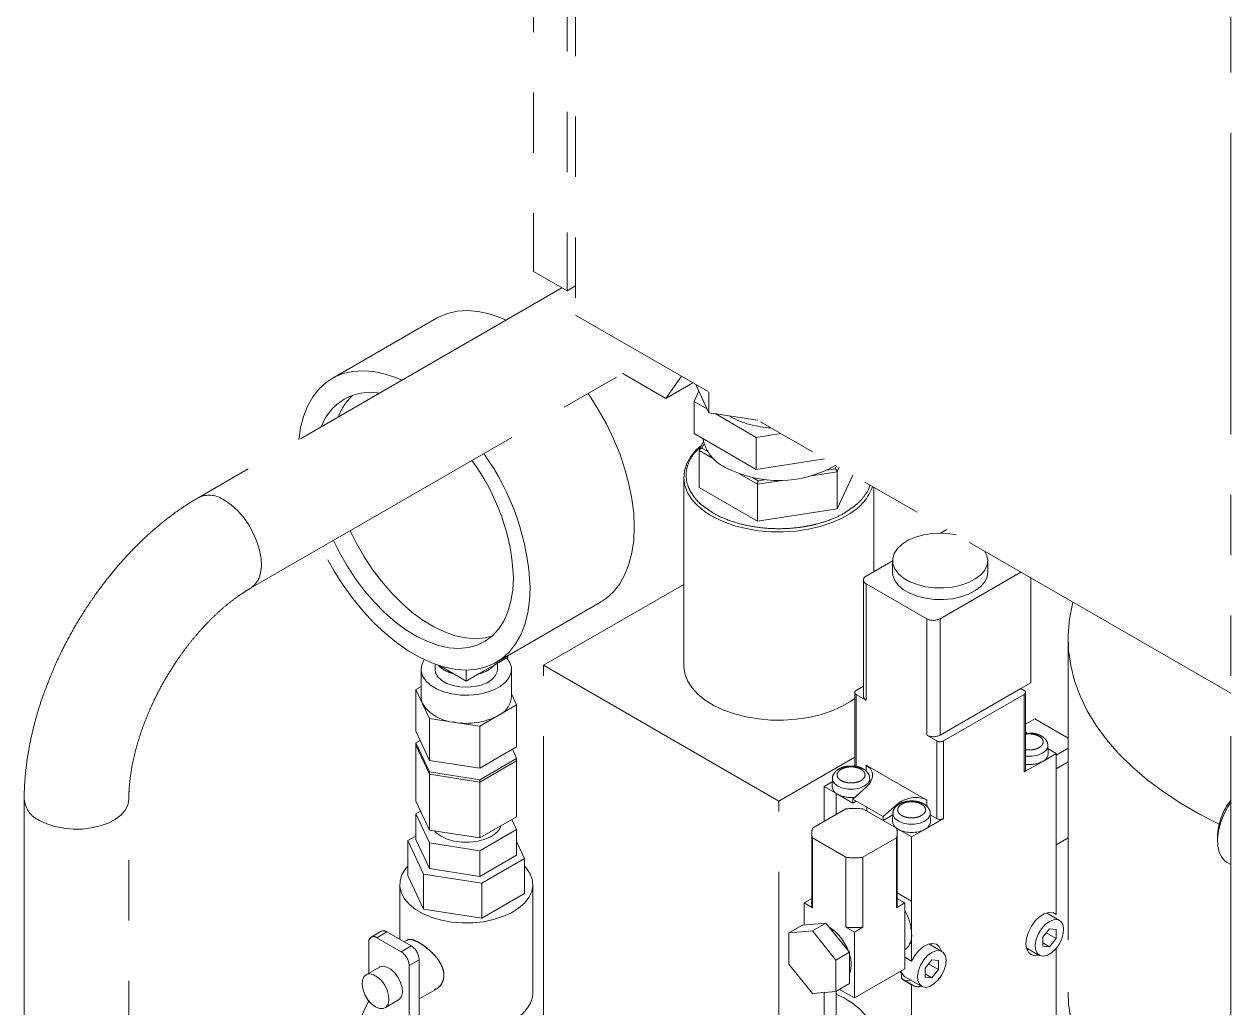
# Paper-space layout 'Blatt1' of a CAD drawing. Header units: millimetres. Extents: x 0 to 1189, y 0 to 841.
# Drawn here: x 868.41 to 893.8, y 215.39 to 236.1 of the extents above; entities that cross this region are included whole.
import ezdxf

# ---------------------------------------------------------------- set-up
doc = ezdxf.new("R2010")
doc.units = ezdxf.units.MM
doc.linetypes.add('PHANTOM', pattern=[12.7, 6.35, -1.27, 1.27, -1.27, 1.27, -1.27])

psp = doc.layouts.new('Blatt1')

# ---------------------------------------------------------------- linework, layer by layer
at = {"color": 7, "linetype": 'PHANTOM', "lineweight": 18}
for p, q in [((879.124, 254.979), (879.124, 230.891)), ((879.831, 254.571), (879.831, 230.483)), ((880.008, 254.469), (880.008, 229.973)), ((893.796, 246.509), (893.796, 222.013)), ((893.796, 246.509), (893.796, 167.643)), ((879.831, 230.483), (879.124, 230.891)), ((879.722, 230.546), (872.071, 226.129)), ((879.831, 230.483), (880.008, 230.585)), ((877.081, 229.905), (874.889, 228.639)), ((893.796, 222.013), (880.008, 229.973)), ((873.171, 224.224), (881.569, 229.072)), ((881.002, 228.744), (881.909, 228.22)), ((881.909, 228.22), (882.237, 228.686)), ((882.476, 228.548), (881.909, 228.22)), ((882.816, 227.918), (882.541, 228.51)), ((882.604, 228.375), (882.501, 228.154)), ((882.816, 227.918), (882.816, 228.352)), ((882.501, 228.154), (882.782, 227.992)), ((882.501, 227.48), (882.501, 228.154)), ((883.841, 227.76), (882.816, 227.918)), ((882.943, 227.899), (883.808, 227.4)), ((883.26, 227.838), (883.234, 227.854)), ((882.501, 227.48), (883.808, 226.726)), ((882.701, 227.317), (882.616, 227.135)), ((883.808, 227.4), (884.326, 227.48)), ((883.808, 226.726), (883.808, 227.4)), ((882.613, 226.344), (882.613, 227.12)), ((883.808, 226.726), (885.246, 226.949)), ((882.286, 226.562), (882.286, 222.602)), ((885.511, 225.896), (885.511, 226.672)), ((885.511, 225.896), (885.84, 226.606)), ((882.613, 226.344), (883.837, 225.637)), ((883.837, 226.413), (883.837, 225.637)), ((886.286, 224.574), (886.286, 226.349)), ((883.837, 225.637), (885.511, 225.896)), ((887.69, 225.384), (887.823, 225.461)), ((886.124, 224.48), (886.68, 224.801)), ((886.68, 224.807), (886.68, 224.562)), ((888.68, 224.562), (888.68, 224.807)), ((887.68, 223.582), (889.379, 224.563)), ((889.589, 224.442), (889.589, 222.235)), ((882.286, 224.305), (879.336, 222.602)), ((886.066, 224.399), (886.066, 221.949)), ((887.397, 223.582), (886.124, 224.317)), ((878.339, 222.663), (880.531, 223.929)), ((890.37, 223.168), (890.37, 215.721)), ((878.308, 222.615), (878.582, 222.773)), ((878.582, 222.804), (878.582, 222.773)), ((876.76, 222.52), (876.76, 221.932)), ((877.052, 222.627), (877.052, 222.52)), ((877.146, 222.595), (877.436, 222.427)), ((877.436, 222.427), (877.71, 222.269)), ((877.71, 222.269), (877.71, 222.502)), ((877.71, 222.269), (877.983, 222.427)), ((877.983, 222.427), (878.308, 222.615)), ((878.368, 222.52), (878.368, 222.649)), ((878.66, 221.932), (878.66, 222.52)), ((879.336, 222.602), (884.286, 219.745)), ((879.336, 214.763), (879.336, 222.602)), ((876.76, 222.159), (876.65, 222.096)), ((885.912, 222.072), (886.066, 222.16)), ((889.589, 222.235), (889.377, 222.112)), ((876.65, 222.096), (876.65, 221.214)), ((876.65, 222.096), (876.792, 221.79)), ((878.769, 221.768), (878.66, 222.004)), ((885.883, 222.031), (885.883, 220.477)), ((885.912, 221.99), (886.124, 221.867)), ((889.377, 222.112), (887.68, 221.133)), ((889.448, 221.99), (887.751, 221.01)), ((889.377, 222.112), (889.448, 222.072)), ((889.477, 220.398), (889.477, 222.031)), ((876.792, 221.79), (876.934, 221.484)), ((878.381, 221.544), (878.769, 221.768)), ((878.769, 221.768), (878.769, 220.886)), ((876.934, 221.484), (876.934, 220.602)), ((876.934, 221.484), (877.464, 221.402)), ((877.464, 221.402), (877.994, 221.32)), ((877.994, 221.32), (878.381, 221.544)), ((889.671, 221.474), (889.477, 221.362)), ((890.37, 221.07), (889.671, 221.474)), ((876.934, 220.602), (876.65, 221.214)), ((877.994, 220.438), (877.994, 221.32)), ((889.477, 221.197), (889.518, 221.173)), ((889.554, 221.177), (889.477, 221.17)), ((876.74, 221.021), (876.65, 220.969)), ((876.65, 220.969), (876.934, 220.357)), ((876.65, 220.969), (876.65, 219.744)), ((876.65, 220.92), (876.934, 220.308)), ((876.65, 219.744), (876.65, 220.92)), ((878.769, 220.886), (877.994, 220.438)), ((887.609, 221.01), (887.397, 221.133)), ((889.954, 220.75), (889.946, 220.916)), ((877.994, 220.193), (878.769, 220.641)), ((878.769, 220.641), (878.68, 220.834)), ((878.769, 220.641), (878.769, 219.416)), ((884.286, 219.745), (885.883, 220.667)), ((890.119, 220.745), (889.837, 220.581)), ((889.95, 220.843), (890.119, 220.745)), ((890.37, 220.857), (890.119, 220.712)), ((890.119, 220.745), (890.119, 217.356)), ((877.994, 220.438), (876.934, 220.602)), ((877.994, 220.144), (878.769, 220.592)), ((878.769, 220.592), (878.769, 219.416)), ((886.124, 220.502), (887.397, 219.767)), ((889.837, 220.581), (889.448, 220.357)), ((890.119, 220.427), (890.37, 220.572)), ((876.934, 220.357), (876.934, 219.132)), ((876.934, 220.357), (877.994, 220.193)), ((876.934, 220.308), (877.994, 220.144)), ((876.934, 219.132), (876.934, 220.308)), ((877.994, 218.968), (877.994, 220.193)), ((877.994, 218.968), (877.994, 220.144)), ((885.24, 220.051), (885.41, 220.149)), ((885.413, 220.222), (885.406, 220.056)), ((885.413, 220.223), (885.414, 220.229)), ((886.203, 220.126), (886.199, 220.222)), ((886.219, 220.153), (886.201, 220.175)), ((885.24, 219.316), (885.24, 220.051)), ((885.24, 220.051), (885.523, 219.887)), ((885.492, 219.461), (885.492, 219.906)), ((885.523, 219.887), (885.841, 219.704)), ((885.841, 219.785), (886.124, 220.036)), ((868.41, 219.788), (868.41, 171.491)), ((870.61, 171.513), (870.61, 219.788)), ((876.65, 219.744), (876.934, 219.132)), ((884.286, 211.906), (884.286, 219.745)), ((885.841, 219.785), (886.478, 219.418)), ((885.841, 219.704), (885.841, 219.785)), ((885.841, 219.704), (885.912, 219.745)), ((886.478, 219.418), (886.761, 219.669)), ((876.749, 219.532), (876.65, 219.475)), ((876.65, 219.475), (876.934, 218.863)), ((876.65, 219.475), (876.65, 218.936)), ((877.994, 218.968), (878.769, 219.416)), ((885.698, 219.58), (884.995, 219.174)), ((886.055, 219.58), (886.759, 219.174)), ((886.14, 219.613), (886.14, 219.531)), ((886.685, 219.456), (886.478, 219.336)), ((886.478, 219.418), (886.478, 219.336)), ((886.686, 219.488), (886.679, 219.322)), ((886.686, 219.488), (886.687, 219.495)), ((887.751, 219.377), (887.362, 219.153)), ((887.479, 219.322), (887.472, 219.488)), ((887.473, 219.456), (887.609, 219.377)), ((876.934, 219.132), (877.994, 218.968)), ((877.994, 218.699), (878.769, 219.147)), ((878.769, 219.147), (878.671, 219.359)), ((878.769, 218.608), (878.769, 219.147)), ((886.759, 219.174), (886.796, 219.153)), ((886.796, 219.153), (887.079, 218.989)), ((887.362, 219.153), (887.079, 218.989)), ((876.483, 218.913), (876.65, 219.009)), ((876.812, 218.204), (876.483, 218.913)), ((876.483, 218.178), (876.483, 218.913)), ((876.65, 218.936), (876.934, 218.324)), ((876.934, 218.863), (877.994, 218.699)), ((876.934, 218.863), (876.934, 218.324)), ((878.769, 218.893), (878.937, 218.533)), ((884.977, 219.071), (884.977, 217.601)), ((885.698, 218.562), (884.995, 218.968)), ((884.995, 218.968), (884.995, 217.498)), ((886.759, 218.968), (886.055, 218.562)), ((886.759, 217.498), (886.759, 218.968)), ((886.777, 217.601), (886.777, 219.071)), ((887.079, 218.989), (887.079, 216.948)), ((890.119, 218.823), (890.37, 218.968)), ((893.514, 218.992), (893.514, 218.91)), ((877.994, 218.699), (877.994, 218.16)), ((877.994, 218.16), (878.769, 218.608)), ((878.937, 218.533), (878.038, 218.015)), ((878.937, 217.798), (878.937, 218.533)), ((885.698, 217.092), (885.698, 218.562)), ((886.055, 218.562), (886.055, 217.092)), ((893.721, 218.452), (893.796, 218.408)), ((876.812, 217.469), (876.483, 218.178)), ((876.812, 217.469), (876.812, 218.204)), ((878.038, 218.015), (876.812, 218.204)), ((876.934, 218.324), (877.994, 218.16)), ((876.31, 217.988), (876.31, 216.837)), ((878.038, 218.015), (878.038, 217.28)), ((879.11, 215.702), (879.11, 217.988)), ((878.937, 217.798), (878.038, 217.28)), ((884.816, 217.601), (884.977, 217.694)), ((884.816, 217.601), (884.816, 217.138)), ((884.995, 217.498), (884.816, 217.601)), ((886.937, 217.601), (886.759, 217.498)), ((887.079, 217.641), (886.777, 217.816)), ((886.777, 217.694), (886.937, 217.601)), ((886.937, 216.866), (886.937, 217.601)), ((878.038, 217.28), (876.812, 217.469)), ((890.19, 217.234), (889.917, 217.392)), ((890.119, 217.356), (890.049, 217.397)), ((884.498, 216.972), (884.781, 217.135)), ((885.276, 217.179), (884.781, 217.135)), ((884.993, 217.016), (885.276, 217.179)), ((885.771, 216.564), (885.276, 217.179)), ((885.877, 216.989), (885.698, 217.092)), ((886.055, 217.092), (885.877, 216.989)), ((875.921, 217.004), (875.709, 216.881)), ((876.338, 216.575), (875.829, 216.869)), ((876.041, 216.992), (876.55, 216.698)), ((884.498, 216.972), (884.993, 217.016)), ((884.498, 216.312), (884.498, 216.972)), ((884.993, 217.016), (885.488, 216.4)), ((885.877, 216.989), (885.877, 215.601)), ((886.937, 216.213), (886.937, 216.866)), ((887.079, 216.948), (887.079, 216.376)), ((889.837, 216.879), (889.978, 217.055)), ((889.837, 216.69), (889.837, 216.879)), ((889.912, 216.973), (890.119, 216.853)), ((889.978, 217.055), (890.119, 217.042)), ((890.119, 216.853), (889.978, 216.678)), ((890.119, 217.042), (890.119, 216.853)), ((875.659, 216.123), (875.659, 216.771)), ((876.466, 216.82), (876.403, 216.783)), ((887.079, 216.776), (887.041, 216.743)), ((887.716, 216.581), (887.442, 216.739)), ((889.492, 216.656), (889.765, 216.498)), ((889.544, 216.626), (889.504, 216.617)), ((889.978, 216.678), (889.837, 216.759)), ((889.978, 216.678), (889.837, 216.69)), ((890.119, 216.642), (890.119, 213.641)), ((876.72, 215.783), (876.72, 216.404)), ((885.488, 216.4), (885.771, 216.564)), ((885.488, 216.4), (885.488, 215.74)), ((885.771, 215.904), (885.771, 216.564)), ((886.937, 216.458), (887.079, 216.376)), ((887.362, 216.226), (887.503, 216.402)), ((887.437, 216.32), (887.645, 216.2)), ((887.503, 216.402), (887.645, 216.389)), ((887.645, 216.389), (887.645, 216.2)), ((875.883, 216.252), (875.601, 216.089)), ((876.508, 216.282), (876.508, 215.089)), ((884.993, 215.696), (884.498, 216.312)), ((885.877, 215.601), (886.937, 216.213)), ((886.831, 216.151), (886.867, 216.131)), ((886.867, 216.009), (886.867, 216.137)), ((887.362, 216.037), (887.362, 216.226)), ((887.503, 216.025), (887.362, 216.106)), ((887.645, 216.2), (887.503, 216.025)), ((885.488, 215.74), (885.771, 215.904)), ((886.867, 216.009), (886.9, 215.984)), ((887.079, 215.886), (886.867, 216.009)), ((886.9, 215.984), (887.079, 215.881)), ((886.937, 216.049), (887.291, 215.845)), ((887.079, 215.886), (887.079, 214.825)), ((887.503, 216.025), (887.362, 216.037)), ((876, 215.396), (876.283, 215.559)), ((876.72, 215.783), (876.72, 215.212)), ((876.72, 215.58), (877.067, 215.781)), ((885.488, 215.74), (884.993, 215.696)), ((885.24, 214.662), (885.24, 215.718)), ((885.492, 214.807), (885.492, 215.743)), ((885.877, 215.601), (885.561, 215.783)), ((874.778, 213.662), (875.645, 215.523))]:
    psp.add_line(p, q, dxfattribs=at)
at = {"color": 8, "linetype": 'PHANTOM', "lineweight": 18}
for p, q in [((882.669, 227.169), (882.713, 227.266)), ((882.613, 227.12), (882.924, 226.94)), ((882.791, 227.099), (882.669, 227.169)), ((885.47, 226.736), (885.303, 226.71)), ((885.5, 226.802), (885.47, 226.736)), ((885.511, 226.672), (885.556, 226.77)), ((883.456, 226.633), (883.837, 226.413)), ((883.852, 226.486), (883.73, 226.556)), ((883.837, 226.413), (884.411, 226.502)), ((884.019, 226.512), (883.852, 226.486)), ((884.972, 226.588), (885.511, 226.672)), ((886.124, 224.317), (886.124, 221.867)), ((887.397, 221.133), (887.397, 223.582)), ((887.68, 221.133), (887.68, 223.582)), ((885.912, 220.473), (885.912, 221.99)), ((889.448, 220.357), (889.448, 221.99)), ((887.609, 219.377), (887.609, 221.01)), ((887.751, 221.01), (887.751, 219.377)), ((886.124, 220.372), (886.124, 220.502)), ((886.761, 219.638), (886.761, 219.669)), ((887.397, 219.767), (887.397, 219.637)), ((875.829, 216.869), (876.041, 216.992)), ((876.55, 216.698), (876.338, 216.575)), ((876.72, 216.404), (876.508, 216.282)), ((875.71, 215.486), (875.645, 215.523))]:
    psp.add_line(p, q, dxfattribs=at)
at = {"color": 7, "linetype": 'PHANTOM', "lineweight": 18, "flags": 128}
for points in [[(878.546, 229.867), (878.436, 229.915), (878.194, 229.997), (877.958, 230.047), (877.731, 230.066), (877.515, 230.052), (877.312, 230.006), (877.125, 229.929), (877.081, 229.905)], [(874.188, 227.351), (874.224, 227.598), (874.286, 227.838), (874.372, 228.056), (874.481, 228.25), (874.611, 228.416), (874.763, 228.555), (874.933, 228.663), (875.12, 228.741), (875.323, 228.787), (875.539, 228.801), (875.766, 228.782), (876.002, 228.731), (876.244, 228.649), (876.354, 228.602)], [(880.531, 223.929), (880.657, 224.013), (880.808, 224.151), (880.939, 224.318), (881.048, 224.512), (881.133, 224.73), (881.195, 224.97), (881.233, 225.231), (881.245, 225.508), (881.233, 225.801), (881.195, 226.104), (881.133, 226.416), (881.048, 226.733), (880.939, 227.052), (880.808, 227.37), (880.657, 227.683), (880.486, 227.988), (880.299, 228.282), (880.271, 228.323)], [(882.664, 227.238), (882.548, 227.134), (882.432, 226.995), (882.348, 226.849), (882.299, 226.697), (882.286, 226.543), (882.308, 226.389), (882.366, 226.239), (882.458, 226.094), (882.582, 225.957), (882.737, 225.832), (882.829, 225.771)], [(878.7, 224.447), (878.687, 224.189), (878.649, 223.949), (878.587, 223.73), (878.5, 223.534), (878.391, 223.364), (878.26, 223.221), (878.109, 223.108), (877.94, 223.026), (877.755, 222.976), (877.556, 222.958), (877.345, 222.973), (877.126, 223.021), (876.9, 223.1), (876.671, 223.21), (876.441, 223.35), (876.214, 223.518), (875.991, 223.712), (875.776, 223.929), (875.571, 224.167), (875.378, 224.423), (875.201, 224.695), (875.041, 224.977), (874.916, 225.231)], [(875.27, 225.435), (875.394, 225.181), (875.554, 224.899), (875.732, 224.628), (875.924, 224.371), (876.129, 224.133), (876.345, 223.916), (876.567, 223.722), (876.795, 223.554), (877.025, 223.414), (877.254, 223.304), (877.479, 223.225), (877.699, 223.177), (877.909, 223.162), (878.108, 223.18), (878.255, 223.217)], [(888.622, 225), (888.657, 224.93), (888.68, 224.821), (888.666, 224.711), (888.617, 224.605), (888.534, 224.506), (888.42, 224.419), (888.279, 224.345), (888.117, 224.288), (887.939, 224.249), (887.751, 224.231), (887.561, 224.234), (887.375, 224.257), (887.201, 224.3), (887.043, 224.362), (886.909, 224.439), (886.802, 224.53), (886.727, 224.631), (886.687, 224.738), (886.682, 224.848), (886.714, 224.956), (886.78, 225.059), (886.879, 225.153), (887.007, 225.234), (887.159, 225.3), (887.33, 225.348), (887.514, 225.376), (887.704, 225.384), (887.892, 225.371), (888.014, 225.351)], [(879.053, 224.243), (879.041, 223.965), (879.003, 223.705), (878.941, 223.464), (878.855, 223.246), (878.747, 223.053), (878.616, 222.886), (878.465, 222.748), (878.294, 222.639), (878.107, 222.562), (877.904, 222.516), (877.688, 222.502), (877.461, 222.52), (877.225, 222.571), (876.983, 222.653), (876.737, 222.766), (876.49, 222.909), (876.244, 223.08), (876.002, 223.277), (875.766, 223.499), (875.539, 223.742), (875.323, 224.005), (875.12, 224.286), (874.933, 224.58), (874.763, 224.885), (874.663, 225.085)], [(886.68, 224.562), (886.687, 224.493), (886.727, 224.386), (886.802, 224.285), (886.909, 224.194), (887.043, 224.117), (887.201, 224.055), (887.375, 224.012), (887.561, 223.989), (887.751, 223.986), (887.939, 224.004), (888.117, 224.043), (888.279, 224.1), (888.42, 224.174), (888.534, 224.262), (888.617, 224.36), (888.666, 224.466), (888.68, 224.562)], [(893.55, 219.259), (893.15, 219.463), (892.752, 219.693), (892.379, 219.938), (892.034, 220.195), (891.719, 220.465), (891.435, 220.747), (891.182, 221.038), (890.962, 221.337), (890.775, 221.645), (890.623, 221.959), (890.507, 222.277), (890.426, 222.599), (890.381, 222.924), (890.371, 223.25), (890.399, 223.575), (890.462, 223.898), (890.471, 223.933)], [(876.827, 222.722), (876.81, 222.696), (876.768, 222.591), (876.762, 222.484), (876.792, 222.378), (876.858, 222.277), (876.956, 222.186), (877.083, 222.107), (877.235, 222.045), (877.404, 222), (877.586, 221.976), (877.772, 221.972), (877.956, 221.99), (878.13, 222.028), (878.288, 222.085), (878.424, 222.158), (878.532, 222.245), (878.609, 222.343), (878.652, 222.448), (878.658, 222.556), (878.627, 222.662), (878.562, 222.762)], [(877.88, 222.153), (877.729, 222.14), (877.577, 222.148), (877.432, 222.175), (877.302, 222.222), (877.194, 222.284), (877.113, 222.359), (877.065, 222.443), (877.052, 222.52)], [(878.368, 222.52), (878.361, 222.465), (878.321, 222.379), (878.249, 222.302), (878.147, 222.236), (878.022, 222.185), (877.88, 222.153)], [(882.286, 222.602), (882.286, 222.583), (882.308, 222.429), (882.366, 222.278), (882.458, 222.134), (882.582, 221.997), (882.737, 221.871), (882.92, 221.759), (883.126, 221.661), (883.354, 221.58), (883.598, 221.518), (883.855, 221.475), (884.119, 221.451), (884.386, 221.449), (884.651, 221.467), (884.91, 221.505), (885.158, 221.563), (885.39, 221.639), (885.602, 221.733), (885.791, 221.842), (885.883, 221.907)], [(876.76, 221.932), (876.768, 221.86), (876.792, 221.79)], [(893.796, 219.726), (893.733, 219.627), (893.645, 219.459), (893.577, 219.286), (893.533, 219.114), (893.514, 218.949), (893.521, 218.798), (893.552, 218.665), (893.608, 218.556), (893.686, 218.475), (893.721, 218.452)], [(877.04, 219.116), (877.078, 219.078), (877.179, 219.005)], [(877.179, 219.005), (877.306, 218.946), (877.451, 218.904), (877.608, 218.882), (877.771, 218.879), (877.93, 218.897), (878.079, 218.934), (878.211, 218.988), (878.319, 219.058), (878.399, 219.14), (878.446, 219.229), (878.447, 219.23)], [(878.937, 218.377), (878.962, 218.349), (879.046, 218.228), (879.096, 218.101), (879.109, 217.972), (879.087, 217.842), (879.028, 217.717), (878.936, 217.598), (878.812, 217.489), (878.659, 217.394), (878.482, 217.314), (878.284, 217.251), (878.072, 217.207), (877.85, 217.184), (877.625, 217.181), (877.402, 217.199), (877.187, 217.238), (876.985, 217.296), (876.803, 217.372), (876.643, 217.464), (876.512, 217.57), (876.411, 217.686), (876.344, 217.81), (876.312, 217.939), (876.317, 218.069), (876.357, 218.197), (876.433, 218.32), (876.483, 218.377)], [(889.756, 216.504), (889.679, 216.491), (889.599, 216.508), (889.536, 216.559), (889.497, 216.64), (889.483, 216.744), (889.497, 216.863), (889.536, 216.989), (889.599, 217.112), (889.679, 217.223), (889.772, 217.312), (889.87, 217.373), (889.965, 217.402), (890.05, 217.396), (890.119, 217.356), (890.119, 217.356)], [(889.978, 217.213), (890.067, 217.249), (890.147, 217.251), (890.213, 217.218), (890.258, 217.154), (890.278, 217.065), (890.271, 216.958), (890.238, 216.843), (890.182, 216.73), (890.108, 216.629), (890.023, 216.549), (889.933, 216.497), (889.848, 216.478), (889.774, 216.494), (889.718, 216.542), (889.685, 216.62), (889.678, 216.719), (889.698, 216.831), (889.743, 216.947), (889.809, 217.055), (889.889, 217.147), (889.978, 217.213)], [(887.079, 216.376), (887.148, 216.496), (887.233, 216.601), (887.328, 216.682), (887.426, 216.733), (887.519, 216.751), (887.6, 216.734), (887.662, 216.683), (887.702, 216.603), (887.706, 216.587)], [(887.503, 216.56), (887.592, 216.596), (887.672, 216.598), (887.738, 216.565), (887.783, 216.501), (887.803, 216.412), (887.796, 216.305), (887.763, 216.19), (887.708, 216.077), (887.633, 215.976), (887.548, 215.896), (887.458, 215.844), (887.373, 215.825), (887.299, 215.841), (887.243, 215.889), (887.21, 215.967), (887.203, 216.066), (887.223, 216.178), (887.268, 216.294), (887.334, 216.402), (887.415, 216.494), (887.503, 216.56)], [(887.494, 216.709), (887.49, 216.725), (887.482, 216.748)], [(875.8, 215.416), (875.717, 215.479), (875.641, 215.565), (875.579, 215.667), (875.537, 215.775), (875.518, 215.881), (875.525, 215.974), (875.556, 216.047), (875.608, 216.093), (875.678, 216.108), (875.758, 216.09), (875.843, 216.041), (875.923, 215.966), (875.993, 215.871), (876.045, 215.764), (876.076, 215.656), (876.083, 215.555), (876.064, 215.471), (876.022, 215.411), (875.96, 215.381), (875.884, 215.382), (875.8, 215.416)], [(875.883, 216.252), (875.891, 216.256), (875.961, 216.271), (876.041, 216.253), (876.125, 216.205), (876.206, 216.129), (876.276, 216.034), (876.328, 215.928), (876.359, 215.819), (876.365, 215.719), (876.347, 215.635), (876.304, 215.575), (876.283, 215.559)], [(886.857, 216.167), (886.859, 216.161), (886.867, 216.137)], [(886.867, 216.137), (886.908, 216.071), (886.937, 216.049)], [(886.937, 215.968), (887.021, 215.963), (887.069, 215.973)], [(876.72, 215.13), (876.891, 215.046), (877.084, 214.979), (877.293, 214.93), (877.513, 214.901), (877.738, 214.894), (877.962, 214.907), (878.18, 214.94), (878.385, 214.994), (878.573, 215.065), (878.739, 215.154), (878.878, 215.256), (878.986, 215.37), (879.062, 215.492), (879.103, 215.62), (879.11, 215.702)], [(885.492, 215.684), (885.652, 215.606), (885.834, 215.494), (885.989, 215.368), (886.114, 215.232), (886.206, 215.087), (886.263, 214.936), (886.282, 214.835)], [(893.796, 211.698), (893.574, 211.801), (893.15, 212.016), (892.752, 212.246), (892.379, 212.491), (892.034, 212.748), (891.719, 213.018), (891.435, 213.3), (891.182, 213.591), (890.962, 213.891), (890.775, 214.198), (890.623, 214.512), (890.507, 214.83), (890.426, 215.152), (890.381, 215.477), (890.37, 215.721)]]:
    psp.add_lwpolyline(points, dxfattribs=at)
at = {"color": 8, "linetype": 'PHANTOM', "lineweight": 18, "flags": 128}
for points in [[(873.17, 224.223), (873.183, 224.231), (873.27, 224.307), (873.336, 224.411), (873.379, 224.539), (873.398, 224.688), (873.392, 224.852), (873.361, 225.027), (873.306, 225.207), (873.229, 225.385), (873.133, 225.557), (873.02, 225.717), (872.894, 225.86), (872.76, 225.98), (872.621, 226.075)], [(882.829, 225.771), (882.92, 225.719), (883.126, 225.621), (883.354, 225.541), (883.598, 225.478), (883.855, 225.435), (884.119, 225.412), (884.386, 225.409), (884.651, 225.427), (884.91, 225.465), (885.158, 225.523), (885.39, 225.6), (885.602, 225.693), (885.787, 225.8)], [(889.946, 220.917), (889.942, 220.875), (889.904, 220.808), (889.832, 220.75), (889.732, 220.709), (889.615, 220.687), (889.492, 220.687), (889.477, 220.688)], [(886.199, 220.223), (886.194, 220.181), (886.156, 220.114), (886.084, 220.056), (885.984, 220.015), (885.868, 219.993), (885.745, 219.993), (885.628, 220.015), (885.528, 220.056), (885.456, 220.114), (885.418, 220.181), (885.413, 220.223)], [(870.61, 219.789), (870.609, 219.773), (870.587, 219.66), (870.53, 219.551), (870.441, 219.45), (870.321, 219.359), (870.176, 219.282), (870.009, 219.222), (869.826, 219.179), (869.633, 219.157), (869.436, 219.154), (869.241, 219.172), (869.055, 219.209), (868.883, 219.266), (868.732, 219.339)], [(887.472, 219.488), (887.467, 219.447), (887.429, 219.379), (887.357, 219.322), (887.257, 219.28), (887.14, 219.258), (887.017, 219.258), (886.9, 219.28), (886.801, 219.322), (886.729, 219.379), (886.691, 219.447), (886.686, 219.488)]]:
    psp.add_lwpolyline(points, dxfattribs=at)
at = {"color": 7, "linetype": 'PHANTOM', "lineweight": 18}
for centre, radius, start, end in [((875.687, 227.256), 1.091, 79.7017, 160.2929), ((876.159, 227.39), 1.226, 132.7802, 159.0532), ((884.22, 229.62), 2.024, 241.6807, 267.1838), ((883.502, 227.515), 0.822, 190.1771, 245.2527), ((873.859, 224.021), 5.199, 2.4468, 35.7338), ((874.264, 224.262), 4.44, 2.393, 36.6403), ((884.281, 228.909), 2.418, 242.3056, 299.8228), ((885.231, 226.738), 1.092, 300.6594, 340.0232), ((886.155, 224.399), 0.0873, 110.7834, 249.2166), ((887.538, 223.855), 0.307, 242.6097, 297.3903), ((877.569, 223.035), 0.622, 224.0406, 257.6892), ((877.855, 223.025), 0.611, 282.1315, 317.8632), ((878.182, 221.981), 0.48, 294.5251, 354.1548), ((885.928, 222.031), 0.0437, 110.7834, 249.2166), ((886.166, 221.959), 0.101, 185.6948, 245.6253), ((889.432, 222.031), 0.0437, 290.7834, 69.2166), ((877.516, 222.268), 0.867, 213.4389, 266.5665), ((877.711, 222.839), 1.458, 260.2289, 297.3572), ((887.538, 221.406), 0.307, 242.6097, 297.3903), ((887.68, 221.147), 0.154, 242.6097, 297.3903), ((889.759, 220.76), 0.195, 293.5079, 357.0801), ((889.427, 220.403), 0.0503, 294.3747, 354.3052), ((889.554, 221.132), 0.619, 262.8237, 297.1544), ((885.596, 220.063), 0.19, 181.9426, 247.4694), ((885.806, 220.438), 0.619, 242.8506, 277.3992), ((894.88, 218.931), 1.368, 142.3953, 177.4726), ((885.877, 218.044), 1.547, 83.3722, 96.6278), ((887.68, 219.514), 0.154, 242.6097, 297.3903), ((885.284, 219.071), 0.307, 160.3712, 199.6288), ((886.871, 219.33), 0.192, 182.395, 247.017), ((886.47, 219.071), 0.307, 340.3712, 19.6288), ((887.079, 219.698), 0.615, 242.6097, 297.3903), ((887.287, 219.33), 0.192, 292.983, 357.605), ((885.877, 220.098), 1.547, 263.3722, 276.6278), ((885.287, 217.602), 0.311, 180.1501, 199.5413), ((886.466, 217.602), 0.311, 340.4587, 359.8499), ((885.995, 216.909), 1.084, 2.0433, 29.6637), ((884.801, 216.245), 1.007, 20.4568, 57.1852), ((885.877, 218.629), 1.547, 263.3722, 276.6278), ((875.763, 216.788), 0.105, 50.7967, 189.214), ((875.971, 216.894), 0.121, 54.3824, 114.3071), ((886.704, 216.909), 0.377, 308.3072, 5.8834), ((876.139, 216.265), 0.369, 2.6055, 57.3945), ((876.351, 216.387), 0.369, 2.6055, 57.3945), ((885.222, 216.315), 0.585, 339.5779, 20.4221), ((887.21, 216.04), 0.202, 229.3855, 290.4882), ((875.502, 215.59), 0.158, 334.882, 344.3189)]:
    psp.add_arc(centre, radius, start, end, dxfattribs=at)
at = {"color": 8, "linetype": 'PHANTOM', "lineweight": 18}
for centre, start, end in [((872.301, 225.645), 53.3008, 115.3889), ((868.944, 219.831), 184.598, 246.709)]:
    psp.add_arc(centre, 0.536, start, end, dxfattribs=at)
at = {"color": 7, "linetype": 'PHANTOM', "lineweight": 18}
for centre, major_axis, ratio, start_param, end_param in [((882.669, 227.129), (0.0545, 0.0172), 0.697943, 1.353523, 2.924319), ((885.47, 226.695), (-0.0326, 0.0434), 0.565784, 3.786538, 5.357335), ((883.852, 226.445), (0.0097, 0.0519), 0.218403, 0.708577, 2.279373), ((885.806, 220.22), (0.439, 0.139), 0.697851, 5.280564, 6.85136), ((887.079, 219.485), (0.439, 0.139), 0.697851, 0.568175, 2.138971)]:
    psp.add_ellipse(centre, major_axis=major_axis, ratio=ratio, start_param=start_param, end_param=end_param, dxfattribs=at)
at = {"color": 8, "linetype": 'PHANTOM', "lineweight": 18}
for points, knots in [([(882.653, 227.214), (882.597, 227.16), (882.473, 227.042), (882.364, 226.833), (882.322, 226.603), (882.357, 226.41), (882.424, 226.262), (882.515, 226.123), (882.629, 225.994), (882.749, 225.915), (882.785, 225.891)], [0, 0, 0, 0, 0.131612, 0.291627, 0.455038, 0.618449, 0.698548, 0.778669, 0.932298, 1, 1, 1, 1]), ([(885.809, 225.907), (885.838, 225.926), (885.949, 226), (886.082, 226.157), (886.184, 226.306), (886.198, 226.39), (886.199, 226.399)], [0, 0, 0, 0, 0.138098, 0.53654, 0.951546, 1, 1, 1, 1]), ([(889.477, 221.152), (889.483, 221.153), (889.507, 221.158), (889.554, 221.16), (889.613, 221.156), (889.688, 221.143), (889.732, 221.123), (889.761, 221.109)], [0, 0, 0, 0, 0.0593548, 0.2537169, 0.4482534, 0.6426155, 1, 1, 1, 1]), ([(889.761, 221.109), (889.784, 221.093), (889.82, 221.067), (889.843, 221.024), (889.849, 220.99), (889.843, 220.955), (889.819, 220.913), (889.766, 220.867), (889.687, 220.836), (889.614, 220.823), (889.554, 220.82), (889.507, 220.821), (889.483, 220.826), (889.477, 220.827)], [0, 0, 0, 0, 0.14338, 0.221427, 0.299404, 0.377451, 0.455428, 0.598808, 0.742188, 0.820235, 0.898212, 0.976259, 1, 1, 1, 1]), ([(886.013, 220.415), (886.036, 220.399), (886.072, 220.373), (886.095, 220.33), (886.101, 220.296), (886.095, 220.261), (886.072, 220.219), (886.018, 220.173), (885.939, 220.142), (885.866, 220.129), (885.806, 220.125), (885.746, 220.129), (885.673, 220.142), (885.594, 220.173), (885.54, 220.219), (885.517, 220.261), (885.511, 220.296), (885.517, 220.33), (885.54, 220.372), (885.594, 220.418), (885.673, 220.449), (885.746, 220.462), (885.806, 220.466), (885.866, 220.462), (885.94, 220.449), (885.984, 220.429), (886.013, 220.415)], [0, 0, 0, 0, 0.059861, 0.092445, 0.125, 0.157584, 0.190139, 0.25, 0.309861, 0.342445, 0.375, 0.407584, 0.440139, 0.5, 0.559861, 0.592445, 0.625, 0.657584, 0.690139, 0.75, 0.809861, 0.842445, 0.875, 0.907584, 0.940139, 1, 1, 1, 1]), ([(887.286, 219.68), (887.309, 219.664), (887.345, 219.638), (887.368, 219.595), (887.374, 219.561), (887.368, 219.526), (887.344, 219.484), (887.291, 219.438), (887.212, 219.407), (887.139, 219.394), (887.079, 219.391), (887.019, 219.394), (886.946, 219.407), (886.867, 219.438), (886.813, 219.484), (886.79, 219.526), (886.784, 219.561), (886.79, 219.595), (886.813, 219.638), (886.867, 219.683), (886.946, 219.714), (887.019, 219.728), (887.079, 219.731), (887.139, 219.728), (887.213, 219.715), (887.257, 219.694), (887.286, 219.68)], [0, 0, 0, 0, 0.059861, 0.092445, 0.125, 0.157584, 0.190139, 0.25, 0.309861, 0.342445, 0.375, 0.407584, 0.440139, 0.5, 0.559861, 0.592445, 0.625, 0.657584, 0.690139, 0.75, 0.809861, 0.842445, 0.875, 0.907584, 0.940139, 1, 1, 1, 1])]:
    psp.add_open_spline(points, degree=3, knots=knots, dxfattribs=at)
at = {"color": 7, "linetype": 'PHANTOM', "lineweight": 18}
for points, knots in [([(872.071, 226.129), (871.976, 226.072), (871.783, 225.956), (871.498, 225.753), (871.217, 225.53), (870.946, 225.289), (870.686, 225.033), (870.439, 224.766), (870.211, 224.494), (870.012, 224.235), (869.845, 224.002), (869.695, 223.778), (869.572, 223.582), (869.496, 223.452), (869.468, 223.404)], [0, 0, 0, 0, 0.094375, 0.192801, 0.290604, 0.387613, 0.483576, 0.578012, 0.669769, 0.755371, 0.826665, 0.886167, 0.958469, 1, 1, 1, 1]), ([(882.785, 225.891), (882.825, 225.863), (882.937, 225.78), (883.182, 225.668), (883.511, 225.562), (883.886, 225.493), (884.286, 225.469), (884.62, 225.489), (884.877, 225.528), (885.118, 225.58), (885.39, 225.668), (885.643, 225.784), (885.762, 225.873), (885.809, 225.907)], [0, 0, 0, 0, 0.054661, 0.15723, 0.265944, 0.379177, 0.494813, 0.610449, 0.66713, 0.723827, 0.83254, 0.93511, 1, 1, 1, 1]), ([(871.373, 222.304), (871.43, 222.398), (871.509, 222.532), (871.635, 222.722), (871.747, 222.881), (871.885, 223.063), (872.035, 223.246), (872.195, 223.426), (872.363, 223.598), (872.536, 223.76), (872.711, 223.909), (872.887, 224.042), (873.041, 224.147), (873.134, 224.201), (873.17, 224.222)], [0, 0, 0, 0, 0.112699, 0.158782, 0.234997, 0.313811, 0.397904, 0.485054, 0.574299, 0.664865, 0.75619, 0.847866, 0.93961, 1, 1, 1, 1]), ([(869.468, 223.404), (869.399, 223.281), (869.303, 223.108), (869.172, 222.847), (869.065, 222.62), (868.949, 222.348), (868.837, 222.059), (868.733, 221.755), (868.641, 221.441), (868.561, 221.12), (868.497, 220.794), (868.448, 220.467), (868.419, 220.14), (868.407, 219.913), (868.41, 219.797), (868.41, 219.788)], [0, 0, 0, 0, 0.105507, 0.148635, 0.2201, 0.294211, 0.373618, 0.456373, 0.541718, 0.629059, 0.71799, 0.80822, 0.899526, 0.991724, 1, 1, 1, 1]), ([(870.611, 219.789), (870.611, 219.841), (870.612, 219.963), (870.63, 220.172), (870.663, 220.412), (870.713, 220.662), (870.779, 220.918), (870.859, 221.176), (870.95, 221.426), (871.043, 221.652), (871.133, 221.849), (871.239, 222.063), (871.321, 222.211), (871.373, 222.304)], [0, 0, 0, 0, 0.073326, 0.172364, 0.271865, 0.371625, 0.471255, 0.570012, 0.666244, 0.754949, 0.826287, 0.891085, 1, 1, 1, 1]), ([(889.943, 220.917), (889.943, 220.93), (889.943, 220.969), (889.912, 221.028), (889.859, 221.085), (889.796, 221.125), (889.732, 221.15), (889.667, 221.168), (889.607, 221.176), (889.567, 221.177), (889.554, 221.177)], [0, 0, 0, 0, 0.084409, 0.245544, 0.407079, 0.563488, 0.683746, 0.793083, 0.930015, 1, 1, 1, 1]), ([(885.806, 220.483), (885.767, 220.481), (885.713, 220.478), (885.64, 220.46), (885.583, 220.44), (885.523, 220.407), (885.472, 220.363), (885.433, 220.308), (885.413, 220.258), (885.415, 220.229), (885.416, 220.223)], [0, 0, 0, 0, 0.2015907, 0.2794685, 0.4072642, 0.5364901, 0.6737795, 0.8154825, 0.962495, 1, 1, 1, 1]), ([(886.195, 220.223), (886.195, 220.236), (886.195, 220.275), (886.164, 220.334), (886.112, 220.391), (886.048, 220.431), (885.985, 220.457), (885.919, 220.474), (885.859, 220.482), (885.819, 220.483), (885.806, 220.483)], [0, 0, 0, 0, 0.084409, 0.245544, 0.407079, 0.563488, 0.683746, 0.793083, 0.930015, 1, 1, 1, 1]), ([(887.079, 219.748), (887.04, 219.746), (886.986, 219.743), (886.912, 219.725), (886.855, 219.705), (886.796, 219.672), (886.744, 219.628), (886.706, 219.573), (886.686, 219.523), (886.688, 219.494), (886.689, 219.488)], [0, 0, 0, 0, 0.2015907, 0.2794685, 0.4072642, 0.5364901, 0.6737795, 0.8154825, 0.962495, 1, 1, 1, 1]), ([(887.468, 219.488), (887.468, 219.502), (887.468, 219.541), (887.437, 219.6), (887.384, 219.656), (887.321, 219.696), (887.258, 219.722), (887.192, 219.739), (887.132, 219.747), (887.092, 219.748), (887.079, 219.748)], [0, 0, 0, 0, 0.084409, 0.245544, 0.407079, 0.563488, 0.683746, 0.793083, 0.930015, 1, 1, 1, 1]), ([(876.454, 216.807), (876.463, 216.815), (876.485, 216.834), (876.538, 216.835), (876.61, 216.818), (876.698, 216.778), (876.795, 216.717), (876.897, 216.64), (876.997, 216.551), (877.088, 216.452), (877.163, 216.344), (877.216, 216.232), (877.243, 216.119), (877.238, 216.009), (877.199, 215.915), (877.162, 215.848), (877.13, 215.831), (877.127, 215.829)], [0, 0, 0, 0, 0.04854, 0.121531, 0.194252, 0.266507, 0.33865, 0.411057, 0.483754, 0.556343, 0.629161, 0.70198, 0.775008, 0.846689, 0.919024, 0.991623, 1, 1, 1, 1]), ([(877.037, 215.777), (877.06, 215.785), (877.115, 215.803), (877.176, 215.875), (877.225, 215.964), (877.245, 216.07), (877.232, 216.181), (877.19, 216.295), (877.124, 216.405), (877.039, 216.508), (876.941, 216.604), (876.839, 216.687), (876.738, 216.754), (876.648, 216.803), (876.569, 216.832), (876.52, 216.835), (876.495, 216.831), (876.487, 216.829), (876.483, 216.827), (876.481, 216.827), (876.48, 216.826), (876.48, 216.826), (876.48, 216.826), (876.48, 216.826), (876.479, 216.826), (876.479, 216.826), (876.479, 216.826), (876.479, 216.826), (876.479, 216.826), (876.479, 216.826), (876.479, 216.826), (876.475, 216.824), (876.471, 216.822), (876.467, 216.819)], [0, 0, 0, 0, 0.04974, 0.118754, 0.187666, 0.256317, 0.325068, 0.394157, 0.463464, 0.532473, 0.601556, 0.674486, 0.739153, 0.807718, 0.876628, 0.945935, 0.96267, 0.971519, 0.976064, 0.978366, 0.979525, 0.980106, 0.980397, 0.980543, 0.980616, 0.980652, 0.980671, 0.98068, 0.980684, 0.980687, 0.980688, 0.980688, 1, 1, 1, 1])]:
    psp.add_open_spline(points, degree=3, knots=knots, dxfattribs=at)

doc.saveas('drawing.dxf')
